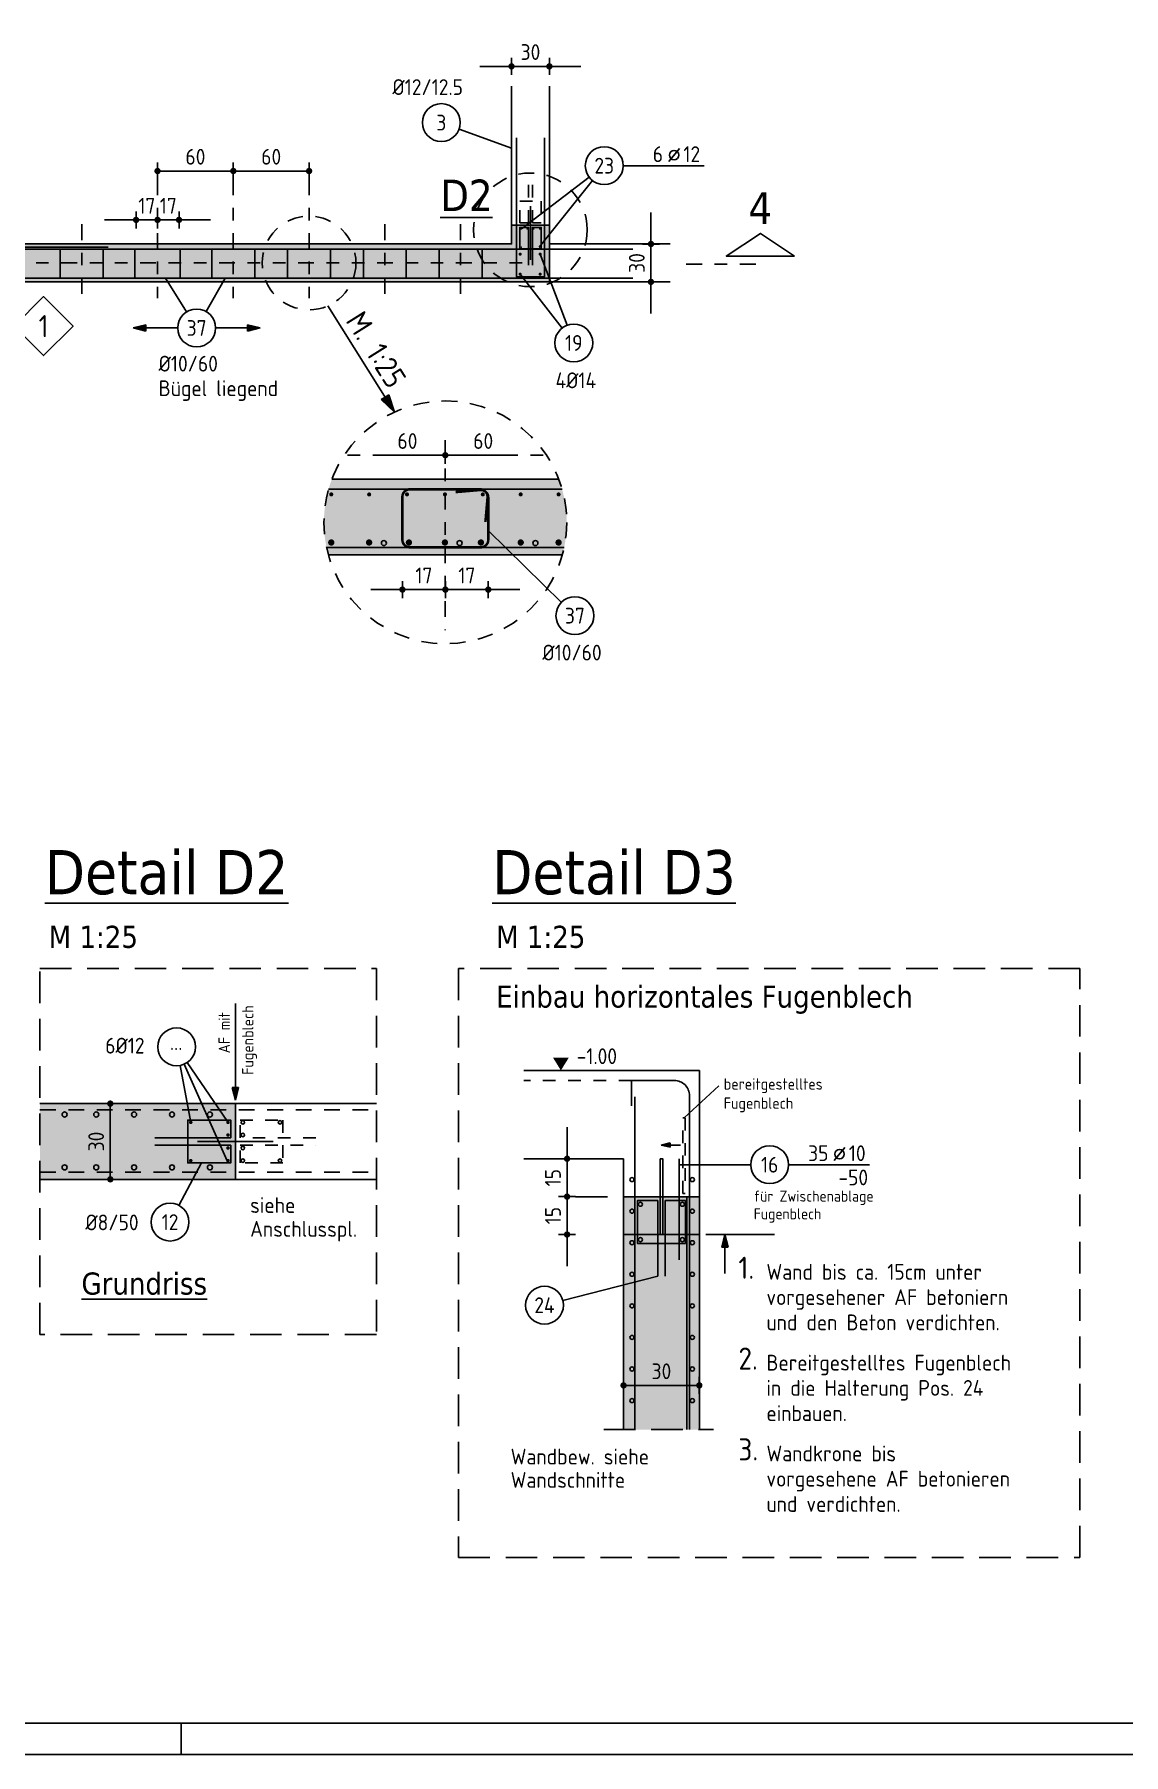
# Model space of a CAD drawing. Extents: x -0.5 to 94.3, y -7.1 to 49.1.
# Drawn here: x 29.79 to 38.41, y 0 to 13.62 of the extents above; entities that cross this region are included whole.
import ezdxf
from ezdxf.enums import TextEntityAlignment as Align

# ---------------------------------------------------------------- set-up
doc = ezdxf.new("R2010")
doc.units = 0
doc.header["$LTSCALE"] = 0.5
for name, pattern in [('AUSGEZOGEN', [1000.01, 1000, 0.01]), ('DASHDOT2', [0.5, 0.25, -0.125, 0, -0.125]), ('DASHED', [0.75, 0.5, -0.25]), ('DIVIDE2', [0.625, 0.25, -0.125, 0, -0.125, 0, -0.125]), ('DOT', [0.175, 0.05, -0.125]), ('HIDDEN', [0.375, 0.25, -0.125]), ('HIDDEN2', [0.187, 0.125, -0.062]), ('STRICHLINIE', [0.75, 0.5, -0.25]), ('STRICHPUNKT', [1, 0.5, -0.25, 0, -0.25]), ('STRICHPUNKT2', [0.55, 0.25, -0.125, 0.05, -0.125]), ('VERDECKT', [0.375, 0.25, -0.125])]:
    doc.linetypes.add(name, pattern=pattern)
for name, color, linetype in [('AFB', 7, 'Continuous'), ('AFU', 7, 'Continuous'), ('BETON', 7, 'Continuous'), ('DETAIL', 7, 'Continuous'), ('grau_hell', 7, 'Continuous'), ('grau_mittel', 7, 'Continuous'), ('HBT', 7, 'Continuous'), ('HILFE', 7, 'Continuous'), ('koten', 7, 'Continuous'), ('MASSE', 7, 'Continuous'), ('RAHMEN', 7, 'Continuous'), ('RND', 7, 'Continuous'), ('SCHNITTE', 6, 'STRICHPUNKT'), ('TEXT', 7, 'Continuous')]:
    doc.layers.add(name, color=color, linetype=linetype)
doc.layers.add('NOPLOT', color=7, linetype='Continuous', plot=False)
doc.styles.add('helv', font='tahoma.ttf')
doc.styles.add('txt', font='isocp.shx')
doc.linetypes.add('AFU_50K', pattern='A,0.15,["/",Standard,S=0.2,R=0,X=-0.01,Y=-0.1],0.07,["/",Standard,S=0.2,R=0,X=-0.01,Y=-0.1],0.15', length=0.37)
doc.linetypes.add('AFU_50L', pattern='A,0.75,["/",Standard,S=0.2,R=0,X=-0.01,Y=-0.1],0.07,["/",Standard,S=0.2,R=0,X=-0.01,Y=-0.1],0.75', length=1.57)
doc.linetypes.add('AFU_50M', pattern='A,0.45,["/",Standard,S=0.2,R=0,X=-0.01,Y=-0.1],0.07,["/",Standard,S=0.2,R=0,X=-0.01,Y=-0.1],0.45', length=0.97)
doc.dimstyles.new('DOT_I', dxfattribs={"dimscale": 0.5, "dimtxt": 0.25, "dimasz": 0.25, "dimexe": 0.1, "dimexo": 0.3, "dimgap": 0.1, "dimtad": 1, "dimdec": 3, "dimzin": 3, "dimtxsty": 'txt', "dimblk": 'DOT', "dimblk1": 'DOT', "dimblk2": 'DOT', "dimsah": 1, "dimcen": 0.1, "dimse1": 1, "dimse2": 1, "dimazin": 0, "dimtfac": 1, "dimtdec": 4, "dimtix": 1, "dimtmove": 2, "dimatfit": 3, "dimfxl": 0, "dimtvp": 1, "dimtolj": 1, "dimtzin": 0, "dimarcsym": 0})

# ---------------------------------------------------------------- blocks, each defined once
blk = doc.blocks.new('DOT')
at = {"layer": 'MASSE', "color": 7, "linetype": 'Continuous'}
for p, q in [((0, 0), (-1, 0)), ((0, 0.54), (0, -0.54))]:
    blk.add_line(p, q, dxfattribs=at)
at = {"layer": 'MASSE', "color": 7, "linetype": 'Continuous', "const_width": 0.2}
blk.add_lwpolyline([(-0.1, 0, 1), (0.1, 0, 1)], format="xyb", close=True, dxfattribs=at)
blk = doc.blocks.new('*D17')
at = {"layer": 'DEFPOINTS', "color": 0, "linetype": 'AUSGEZOGEN', "transparency": 16777216}
for p in [(34.67, 11.964), (34.67, 11.664), (34.67, 11.664)]:
    blk.add_point(p, dxfattribs=at)
at = {"layer": 'MASSE', "color": 0, "linetype": 'AUSGEZOGEN', "lineweight": -2, "transparency": 16777216}
for p, q in [((34.67, 12.089), (34.67, 12.214)), ((34.67, 11.964), (34.67, 11.664)), ((34.67, 11.539), (34.67, 11.414))]:
    blk.add_line(p, q, dxfattribs=at)
at = {"layer": 'MASSE', "color": 0, "linetype": 'AUSGEZOGEN', "lineweight": -2, "transparency": 16777216, "xscale": 0.125, "yscale": 0.125, "zscale": 0.125}
for p, rotation in [((34.67, 11.964), 270), ((34.67, 11.664), 90)]:
    blk.add_blockref('DOT', p, dxfattribs=dict(at, rotation=rotation))
at = {"layer": 'MASSE', "color": 0, "linetype": 'AUSGEZOGEN', "transparency": 16777216, "insert": (34.558, 11.814), "char_height": 0.125, "attachment_point": 5, "rotation": 90, "style": 'txt'}
blk.add_mtext('\\A1;30', dxfattribs=at)
blk = doc.blocks.new('SCHN-1')
at = {"layer": 'SCHNITTE', "color": 5, "linetype": 'Continuous'}
blk.add_lwpolyline([(0.54, 0.125), (0, 0.485), (-0.54, 0.125)], close=True, dxfattribs=at)
at = {"layer": 'SCHNITTE', "color": 6, "linetype": 'Continuous', "style": 'helv'}
blk.add_attdef('SCHN-1', text='', height=0.5, dxfattribs=at).set_placement((0, 0.635), align=Align.CENTER)
blk = doc.blocks.new('*D48')
at = {"layer": 'DEFPOINTS', "color": 0, "linetype": 'AUSGEZOGEN', "transparency": 16777216}
for p in [(30.389, 5.156), (30.389, 5.156), (30.389, 4.556)]:
    blk.add_point(p, dxfattribs=at)
at = {"layer": 'MASSE', "color": 0, "linetype": 'AUSGEZOGEN', "lineweight": -2, "transparency": 16777216}
blk.add_line((30.389, 4.681), (30.389, 5.031), dxfattribs=at)
at = {"layer": 'MASSE', "color": 0, "linetype": 'AUSGEZOGEN', "lineweight": -2, "transparency": 16777216, "xscale": 0.125, "yscale": 0.125, "zscale": 0.125}
for p, rotation in [((30.389, 5.156), 90), ((30.389, 4.556), 270)]:
    blk.add_blockref('DOT', p, dxfattribs=dict(at, rotation=rotation))
at = {"layer": 'MASSE', "color": 0, "linetype": 'AUSGEZOGEN', "transparency": 16777216, "insert": (30.277, 4.856), "char_height": 0.125, "attachment_point": 5, "rotation": 90, "style": 'txt'}
blk.add_mtext('\\A1;30', dxfattribs=at)
blk = doc.blocks.new('RND_HIN')
at = {"layer": 'RND', "color": 7, "linetype": 'Continuous'}
blk.add_circle((0, 0), 0.3, dxfattribs=at)
at = {"layer": 'RND', "color": 7, "linetype": 'Continuous', "style": 'txt'}
blk.add_attdef('POSI', text='', height=0.25, dxfattribs=at).set_placement((0, 0), align=Align.MIDDLE)
blk = doc.blocks.new('Pfeillinie')
at = {"layer": 'TEXT', "linetype": 'Continuous'}
blk.add_hatch(color=7, dxfattribs=at).paths.add_polyline_path([(0, 0), (-0.8, 0.2), (-0.8, 0), (-0.8, -0.2)])
at = {"layer": 'TEXT', "color": 7, "linetype": 'Continuous'}
for p, q in [((-0.8, 0), (-0.8, 0.2)), ((-0.8, 0.2), (0, 0)), ((-0.8, 0), (-0.8, -0.2)), ((-0.8, -0.2), (0, 0))]:
    blk.add_line(p, q, dxfattribs=at)
blk = doc.blocks.new('RND_LEI')
at = {"layer": 'RND', "color": 7, "linetype": 'Continuous'}
blk.add_line((1.022, 0.066), (1.19, 0.27), dxfattribs=at)
for centre, radius in [((0, 0), 0.3), ((1.106, 0.168), 0.075)]:
    blk.add_circle(centre, radius, dxfattribs=at)
at = {"layer": 'RND', "color": 7, "linetype": 'Continuous', "style": 'txt'}
blk.add_attdef('ANZ', text='', height=0.25, dxfattribs=at).set_placement((0.931, 0.057), align=Align.RIGHT)
for tag, p in [('DUM', (1.253, 0.057)), ('ABSTD', (1.674, 0.057)), ('POSTXT', (0.374, -0.327))]:
    blk.add_attdef(tag, p, '', height=0.25, dxfattribs=at)
blk.add_attdef('POSL', text='', height=0.25, dxfattribs=at).set_placement((0, 0), align=Align.MIDDLE)
blk = doc.blocks.new('*D56')
at = {"layer": 'DEFPOINTS', "color": 0, "linetype": 'AUSGEZOGEN', "transparency": 16777216}
for p in [(33.566, 13.371), (33.566, 13.371), (33.866, 13.371)]:
    blk.add_point(p, dxfattribs=at)
at = {"layer": 'MASSE', "color": 0, "linetype": 'AUSGEZOGEN', "lineweight": -2, "transparency": 16777216}
for p, q in [((33.441, 13.371), (33.316, 13.371)), ((33.866, 13.371), (33.566, 13.371)), ((33.991, 13.371), (34.116, 13.371))]:
    blk.add_line(p, q, dxfattribs=at)
at = {"layer": 'MASSE', "color": 0, "linetype": 'AUSGEZOGEN', "lineweight": -2, "transparency": 16777216, "xscale": 0.125, "yscale": 0.125, "zscale": 0.125}
blk.add_blockref('DOT', (33.566, 13.371), dxfattribs=at)
at = {"layer": 'MASSE', "color": 0, "linetype": 'AUSGEZOGEN', "lineweight": -2, "transparency": 16777216, "xscale": 0.125, "yscale": 0.125, "zscale": 0.125, "rotation": 180}
blk.add_blockref('DOT', (33.866, 13.371), dxfattribs=at)
at = {"layer": 'MASSE', "color": 0, "linetype": 'AUSGEZOGEN', "transparency": 16777216, "insert": (33.716, 13.484), "char_height": 0.125, "attachment_point": 5, "style": 'txt'}
blk.add_mtext('\\A1;30', dxfattribs=at)
blk = doc.blocks.new('DINA0')
at = {"layer": 'RAHMEN', "color": 5}
blk.add_line((2, 0.5), (118.4, 0.5), dxfattribs=at)
at = {"layer": 'RAHMEN', "color": 7}
blk.add_line((42.9, 0.5), (42.9, 0), dxfattribs=at)
at = {"layer": 'RAHMEN'}
blk.add_line((0, 0), (118.9, 0), dxfattribs=at)
blk = doc.blocks.new('*D102')
at = {"layer": 'DEFPOINTS', "color": 0, "linetype": 'AUSGEZOGEN', "transparency": 16777216}
for p in [(30.763, 12.542), (30.763, 12.542), (31.363, 12.542)]:
    blk.add_point(p, dxfattribs=at)
at = {"layer": 'MASSE', "color": 0, "linetype": 'AUSGEZOGEN', "lineweight": -2, "transparency": 16777216}
blk.add_line((31.238, 12.542), (30.888, 12.542), dxfattribs=at)
at = {"layer": 'MASSE', "color": 0, "linetype": 'AUSGEZOGEN', "lineweight": -2, "transparency": 16777216, "xscale": 0.125, "yscale": 0.125, "zscale": 0.125, "rotation": 180}
blk.add_blockref('DOT', (30.763, 12.542), dxfattribs=at)
at = {"layer": 'MASSE', "color": 0, "linetype": 'AUSGEZOGEN', "lineweight": -2, "transparency": 16777216, "xscale": 0.125, "yscale": 0.125, "zscale": 0.125}
blk.add_blockref('DOT', (31.363, 12.542), dxfattribs=at)
at = {"layer": 'MASSE', "color": 0, "linetype": 'AUSGEZOGEN', "transparency": 16777216, "insert": (31.063, 12.655), "char_height": 0.125, "attachment_point": 5, "style": 'txt'}
blk.add_mtext('\\A1;60', dxfattribs=at)
blk = doc.blocks.new('*D103')
at = {"layer": 'DEFPOINTS', "color": 0, "linetype": 'AUSGEZOGEN', "transparency": 16777216}
for p in [(31.363, 12.542), (31.963, 12.542), (31.963, 12.542)]:
    blk.add_point(p, dxfattribs=at)
at = {"layer": 'MASSE', "color": 0, "linetype": 'AUSGEZOGEN', "lineweight": -2, "transparency": 16777216}
blk.add_line((31.488, 12.542), (31.838, 12.542), dxfattribs=at)
at = {"layer": 'MASSE', "color": 0, "linetype": 'AUSGEZOGEN', "lineweight": -2, "transparency": 16777216, "xscale": 0.125, "yscale": 0.125, "zscale": 0.125, "rotation": 180}
blk.add_blockref('DOT', (31.363, 12.542), dxfattribs=at)
at = {"layer": 'MASSE', "color": 0, "linetype": 'AUSGEZOGEN', "lineweight": -2, "transparency": 16777216, "xscale": 0.125, "yscale": 0.125, "zscale": 0.125}
blk.add_blockref('DOT', (31.963, 12.542), dxfattribs=at)
at = {"layer": 'MASSE', "color": 0, "linetype": 'AUSGEZOGEN', "transparency": 16777216, "insert": (31.663, 12.655), "char_height": 0.125, "attachment_point": 5, "style": 'txt'}
blk.add_mtext('\\A1;60', dxfattribs=at)
blk = doc.blocks.new('*D104')
at = {"layer": 'DEFPOINTS', "color": 0, "linetype": 'AUSGEZOGEN', "transparency": 16777216}
for p in [(30.593, 12.155), (30.593, 12.155), (30.763, 12.155)]:
    blk.add_point(p, dxfattribs=at)
at = {"layer": 'MASSE', "color": 0, "linetype": 'AUSGEZOGEN', "lineweight": -2, "transparency": 16777216}
for p, q in [((30.468, 12.155), (30.343, 12.155)), ((30.763, 12.155), (30.593, 12.155)), ((30.888, 12.155), (31.013, 12.155))]:
    blk.add_line(p, q, dxfattribs=at)
at = {"layer": 'MASSE', "color": 0, "linetype": 'AUSGEZOGEN', "lineweight": -2, "transparency": 16777216, "xscale": 0.125, "yscale": 0.125, "zscale": 0.125}
blk.add_blockref('DOT', (30.593, 12.155), dxfattribs=at)
at = {"layer": 'MASSE', "color": 0, "linetype": 'AUSGEZOGEN', "lineweight": -2, "transparency": 16777216, "xscale": 0.125, "yscale": 0.125, "zscale": 0.125, "rotation": 180}
blk.add_blockref('DOT', (30.763, 12.155), dxfattribs=at)
at = {"layer": 'MASSE', "color": 0, "linetype": 'AUSGEZOGEN', "transparency": 16777216, "insert": (30.678, 12.267), "char_height": 0.125, "attachment_point": 5, "style": 'txt'}
blk.add_mtext('\\A1;17', dxfattribs=at)
blk = doc.blocks.new('*D105')
at = {"layer": 'DEFPOINTS', "color": 0, "linetype": 'AUSGEZOGEN', "transparency": 16777216}
for p in [(30.763, 12.155), (30.933, 12.155), (30.933, 12.155)]:
    blk.add_point(p, dxfattribs=at)
at = {"layer": 'MASSE', "color": 0, "linetype": 'AUSGEZOGEN', "lineweight": -2, "transparency": 16777216}
for p, q in [((30.638, 12.155), (30.513, 12.155)), ((30.763, 12.155), (30.933, 12.155)), ((31.058, 12.155), (31.183, 12.155))]:
    blk.add_line(p, q, dxfattribs=at)
at = {"layer": 'MASSE', "color": 0, "linetype": 'AUSGEZOGEN', "lineweight": -2, "transparency": 16777216, "xscale": 0.125, "yscale": 0.125, "zscale": 0.125}
blk.add_blockref('DOT', (30.763, 12.155), dxfattribs=at)
at = {"layer": 'MASSE', "color": 0, "linetype": 'AUSGEZOGEN', "lineweight": -2, "transparency": 16777216, "xscale": 0.125, "yscale": 0.125, "zscale": 0.125, "rotation": 180}
blk.add_blockref('DOT', (30.933, 12.155), dxfattribs=at)
at = {"layer": 'MASSE', "color": 0, "linetype": 'AUSGEZOGEN', "transparency": 16777216, "insert": (30.848, 12.267), "char_height": 0.125, "attachment_point": 5, "style": 'txt'}
blk.add_mtext('\\A1;17', dxfattribs=at)
blk = doc.blocks.new('*D107')
at = {"layer": 'DEFPOINTS', "color": 0, "linetype": 'AUSGEZOGEN', "transparency": 16777216}
for p in [(32.702, 9.227), (32.702, 9.227), (33.042, 9.227)]:
    blk.add_point(p, dxfattribs=at)
at = {"layer": 'MASSE', "color": 0, "linetype": 'AUSGEZOGEN', "lineweight": -2, "transparency": 16777216}
for p, q in [((32.577, 9.227), (32.452, 9.227)), ((33.042, 9.227), (32.702, 9.227)), ((33.167, 9.227), (33.292, 9.227))]:
    blk.add_line(p, q, dxfattribs=at)
at = {"layer": 'MASSE', "color": 0, "linetype": 'AUSGEZOGEN', "lineweight": -2, "transparency": 16777216, "xscale": 0.125, "yscale": 0.125, "zscale": 0.125}
blk.add_blockref('DOT', (32.702, 9.227), dxfattribs=at)
at = {"layer": 'MASSE', "color": 0, "linetype": 'AUSGEZOGEN', "lineweight": -2, "transparency": 16777216, "xscale": 0.125, "yscale": 0.125, "zscale": 0.125, "rotation": 180}
blk.add_blockref('DOT', (33.042, 9.227), dxfattribs=at)
at = {"layer": 'MASSE', "color": 0, "linetype": 'AUSGEZOGEN', "transparency": 16777216, "insert": (32.872, 9.339), "char_height": 0.125, "attachment_point": 5, "style": 'txt'}
blk.add_mtext('\\A1;17', dxfattribs=at)
blk = doc.blocks.new('*D108')
at = {"layer": 'DEFPOINTS', "color": 0, "linetype": 'AUSGEZOGEN', "transparency": 16777216}
for p in [(33.042, 9.227), (33.382, 9.227), (33.382, 9.227)]:
    blk.add_point(p, dxfattribs=at)
at = {"layer": 'MASSE', "color": 0, "linetype": 'AUSGEZOGEN', "lineweight": -2, "transparency": 16777216}
for p, q in [((32.917, 9.227), (32.792, 9.227)), ((33.042, 9.227), (33.382, 9.227)), ((33.507, 9.227), (33.632, 9.227))]:
    blk.add_line(p, q, dxfattribs=at)
at = {"layer": 'MASSE', "color": 0, "linetype": 'AUSGEZOGEN', "lineweight": -2, "transparency": 16777216, "xscale": 0.125, "yscale": 0.125, "zscale": 0.125}
blk.add_blockref('DOT', (33.042, 9.227), dxfattribs=at)
at = {"layer": 'MASSE', "color": 0, "linetype": 'AUSGEZOGEN', "lineweight": -2, "transparency": 16777216, "xscale": 0.125, "yscale": 0.125, "zscale": 0.125, "rotation": 180}
blk.add_blockref('DOT', (33.382, 9.227), dxfattribs=at)
at = {"layer": 'MASSE', "color": 0, "linetype": 'AUSGEZOGEN', "transparency": 16777216, "insert": (33.212, 9.339), "char_height": 0.125, "attachment_point": 5, "style": 'txt'}
blk.add_mtext('\\A1;17', dxfattribs=at)
blk = doc.blocks.new('OKRD_O')
at = {"color": 0, "linetype": 'ByBlock'}
blk.add_solid([(-0.125, 0.202), (0.125, 0.202), (0, 0)], dxfattribs=at)
at = {"color": 0, "linetype": 'ByBlock', "style": 'txt'}
blk.add_attdef('OKRD', (0.25, 0.1), '', height=0.25, dxfattribs=at)
blk = doc.blocks.new('*D115')
at = {"layer": 'DEFPOINTS', "color": 0, "linetype": 'AUSGEZOGEN', "transparency": 16777216}
for p in [(34.006, 4.419), (34.006, 4.119), (34.006, 4.119)]:
    blk.add_point(p, dxfattribs=at)
at = {"layer": 'MASSE', "color": 0, "linetype": 'AUSGEZOGEN', "lineweight": -2, "transparency": 16777216}
for p, q in [((34.006, 4.544), (34.006, 4.669)), ((34.006, 4.419), (34.006, 4.119)), ((34.006, 3.994), (34.006, 3.869))]:
    blk.add_line(p, q, dxfattribs=at)
at = {"layer": 'MASSE', "color": 0, "linetype": 'AUSGEZOGEN', "lineweight": -2, "transparency": 16777216, "xscale": 0.125, "yscale": 0.125, "zscale": 0.125}
for p, rotation in [((34.006, 4.419), 270), ((34.006, 4.119), 90)]:
    blk.add_blockref('DOT', p, dxfattribs=dict(at, rotation=rotation))
at = {"layer": 'MASSE', "color": 0, "linetype": 'AUSGEZOGEN', "transparency": 16777216, "insert": (33.894, 4.269), "char_height": 0.125, "attachment_point": 5, "rotation": 90, "style": 'txt'}
blk.add_mtext('\\A1;15', dxfattribs=at)
blk = doc.blocks.new('*D116')
at = {"layer": 'DEFPOINTS', "color": 0, "linetype": 'AUSGEZOGEN', "transparency": 16777216}
for p in [(34.006, 4.719), (34.006, 4.719), (34.006, 4.419)]:
    blk.add_point(p, dxfattribs=at)
at = {"layer": 'MASSE', "color": 0, "linetype": 'AUSGEZOGEN', "lineweight": -2, "transparency": 16777216}
for p, q in [((34.006, 4.844), (34.006, 4.969)), ((34.006, 4.419), (34.006, 4.719)), ((34.006, 4.294), (34.006, 4.169))]:
    blk.add_line(p, q, dxfattribs=at)
at = {"layer": 'MASSE', "color": 0, "linetype": 'AUSGEZOGEN', "lineweight": -2, "transparency": 16777216, "xscale": 0.125, "yscale": 0.125, "zscale": 0.125}
for p, rotation in [((34.006, 4.719), 270), ((34.006, 4.419), 90)]:
    blk.add_blockref('DOT', p, dxfattribs=dict(at, rotation=rotation))
at = {"layer": 'MASSE', "color": 0, "linetype": 'AUSGEZOGEN', "transparency": 16777216, "insert": (33.894, 4.569), "char_height": 0.125, "attachment_point": 5, "rotation": 90, "style": 'txt'}
blk.add_mtext('\\A1;15', dxfattribs=at)
blk = doc.blocks.new('*D114')
at = {"layer": 'DEFPOINTS', "color": 0, "linetype": 'AUSGEZOGEN', "transparency": 16777216}
for p in [(34.453, 2.924), (34.453, 2.924), (35.053, 2.924)]:
    blk.add_point(p, dxfattribs=at)
at = {"layer": 'MASSE', "color": 0, "linetype": 'AUSGEZOGEN', "lineweight": -2, "transparency": 16777216}
blk.add_line((34.928, 2.924), (34.578, 2.924), dxfattribs=at)
at = {"layer": 'MASSE', "color": 0, "linetype": 'AUSGEZOGEN', "lineweight": -2, "transparency": 16777216, "xscale": 0.125, "yscale": 0.125, "zscale": 0.125, "rotation": 180}
blk.add_blockref('DOT', (34.453, 2.924), dxfattribs=at)
at = {"layer": 'MASSE', "color": 0, "linetype": 'AUSGEZOGEN', "lineweight": -2, "transparency": 16777216, "xscale": 0.125, "yscale": 0.125, "zscale": 0.125}
blk.add_blockref('DOT', (35.053, 2.924), dxfattribs=at)
at = {"layer": 'MASSE', "color": 0, "linetype": 'AUSGEZOGEN', "transparency": 16777216, "insert": (34.753, 3.036), "char_height": 0.125, "attachment_point": 5, "style": 'txt'}
blk.add_mtext('\\A1;30', dxfattribs=at)

msp = doc.modelspace()

# ---------------------------------------------------------------- hatches: boundary and pattern name
at = {"layer": 'grau_hell'}
msp.add_hatch(color=9, dxfattribs=at).paths.add_polyline_path([(32.1434, 10.1015, 0.0912429), (32.0804, 9.7593, 0.067966), (32.1157, 9.5015), (33.968, 9.5015, 0.067966), (34.0032, 9.7593, 0.0912429), (33.9402, 10.1015)])
at = {"layer": 'grau_mittel'}
msp.add_hatch(color=61, dxfattribs=at).paths.add_polyline_path([(34.4534, 2.574), (35.0534, 2.574), (35.0534, 4.1188), (34.4534, 4.1188)])

# ---------------------------------------------------------------- linework, layer by layer
at = {"layer": 'AFB', "color": 102, "linetype": 'HIDDEN2'}
msp.add_lwpolyline([(34.922, 5.0437), (34.942, 5.0437), (34.942, 4.4437), (34.922, 4.4437)], close=True, dxfattribs=at)
at = {"layer": 'AFB', "color": 7, "linetype": 'AUSGEZOGEN'}
msp.add_lwpolyline([(34.7434, 4.7188), (34.7634, 4.7188), (34.7634, 4.1188), (34.7434, 4.1188)], close=True, dxfattribs=at)
at = {"layer": 'AFU', "color": 1, "linetype": 'AUSGEZOGEN'}
msp.add_line((33.7158, 12.2641), (33.7158, 11.9641), dxfattribs=at)
at = {"layer": 'AFU', "color": 8, "linetype": 'AFU_50M'}
for p, q in [((33.5658, 12.1141), (33.8658, 12.1141)), ((31.3795, 5.1557), (31.3795, 4.5557)), ((34.4534, 4.4188), (35.0534, 4.4188))]:
    msp.add_line(p, q, dxfattribs=at)
at = {"layer": 'AFU', "color": 8, "linetype": 'AFU_50K'}
msp.add_line((33.8658, 11.9641), (33.8658, 11.6641), dxfattribs=at)
at = {"layer": 'AFU', "color": 6, "linetype": 'AUSGEZOGEN'}
msp.add_line((31.6795, 4.8557), (31.0795, 4.8557), dxfattribs=at)
at = {"layer": 'AFU', "color": 8, "linetype": 'AFU_50L'}
msp.add_line((34.4534, 4.1188), (35.0534, 4.1188), dxfattribs=at)
at = {"layer": 'BETON', "color": 6, "linetype": 'AUSGEZOGEN'}
for p, q in [((35.0534, 5.4188), (33.6621, 5.4188)), ((35.0534, 2.574), (35.0534, 5.4188)), ((34.4534, 4.7188), (33.6621, 4.7188)), ((34.4534, 2.574), (34.4534, 4.7188))]:
    msp.add_line(p, q, dxfattribs=at)
at = {"layer": 'BETON', "color": 6, "linetype": 'AUSGEZOGEN', "lineweight": -2}
for p, q in [((32.4955, 5.1557), (29.8319, 5.1557)), ((32.4955, 4.5557), (29.8319, 4.5557))]:
    msp.add_line(p, q, dxfattribs=at)
for points in [[(18.9558, 11.0241), (18.9558, 11.0241), (18.9558, 13.6241), (27.0258, 13.6241), (27.0258, 11.9641), (33.5658, 11.9641), (33.5658, 13.2151)], [(34.8224, 11.9641), (33.8658, 11.9641), (33.8658, 13.2151)], [(29.3958, 11.0465), (29.3958, 11.6641), (34.8224, 11.6641)], [(32.1434, 10.1015), (33.9402, 10.1015)], [(32.1157, 9.5015), (33.968, 9.5015)]]:
    msp.add_lwpolyline(points, dxfattribs=at)
at = {"layer": 'DETAIL', "color": 102, "linetype": 'STRICHLINIE'}
for points in [[(29.8319, 3.3273), (29.8319, 6.2262), (32.4955, 6.2262), (32.4955, 3.3273)], [(33.1448, 6.2262), (33.1448, 1.5613), (38.0667, 1.5613), (38.0667, 6.2262)]]:
    msp.add_lwpolyline(points, close=True, dxfattribs=at)
at = {"layer": 'DETAIL', "color": 102, "linetype": 'VERDECKT'}
for centre, radius in [((33.7158, 12.0763), 0.45), ((31.9629, 11.8139), 0.3711), ((33.0418, 9.7593), 0.9614)]:
    msp.add_circle(centre, radius, dxfattribs=at)
at = {"layer": 'grau_hell', "color": 9}
for points in [[(33.8658, 12.1141), (33.5658, 12.1138), (33.8658, 11.9641), (33.5658, 11.9641)], [(26.7258, 11.9641), (26.7258, 11.6641), (33.8658, 11.9641), (33.8658, 11.6641)]]:
    msp.add_solid(points, dxfattribs=at)
at = {"layer": 'grau_hell', "color": 9, "linetype": 'AUSGEZOGEN'}
msp.add_solid([(34.4534, 4.4188), (35.0534, 4.4188), (34.4534, 4.1188), (35.0534, 4.1188)], dxfattribs=at)
at = {"layer": 'grau_mittel', "color": 61, "linetype": 'AUSGEZOGEN'}
msp.add_solid([(29.8319, 5.1557), (29.8319, 4.5557), (31.3795, 5.1557), (31.3795, 4.5557)], dxfattribs=at)
at = {"layer": 'HBT', "color": 1, "linetype": 'Continuous'}
msp.add_lwpolyline([(29.6274, 11.314), (29.8608, 11.5474), (30.0941, 11.314), (29.8608, 11.0807)], close=True, dxfattribs=at)
at = {"layer": 'HILFE', "color": 102, "linetype": 'AUSGEZOGEN'}
for p, q in [((34.9321, 5.0437), (35.2073, 5.2965)), ((34.0735, 4.4188), (34.3268, 4.4188)), ((35.1048, 4.1188), (35.6472, 4.1188))]:
    msp.add_line(p, q, dxfattribs=at)
at = {"layer": 'HILFE', "color": 102, "linetype": 'DASHED'}
msp.add_line((34.2964, 2.574), (35.1649, 2.574), dxfattribs=at)
at = {"layer": 'MASSE', "color": 7, "linetype": 'DOT'}
for p, q in [((32.5668, 10.2912), (32.241, 10.2912)), ((33.5168, 10.2912), (33.8426, 10.2912))]:
    msp.add_line(p, q, dxfattribs=at)
at = {"layer": 'MASSE', "color": 7, "linetype": 'AUSGEZOGEN'}
for p, q in [((32.9168, 10.2912), (32.5668, 10.2912)), ((33.1668, 10.2912), (33.5168, 10.2912))]:
    msp.add_line(p, q, dxfattribs=at)
at = {"layer": 'NOPLOT', "color": 191, "linetype": 'DIVIDE2'}
for p in [(33.7158, 11.9641), (26.8758, 11.8139)]:
    msp.add_line(p, (33.7158, 11.8139), dxfattribs=at)
at = {"layer": 'RND', "color": 102, "linetype": 'AUSGEZOGEN'}
for p, q in [((33.1511, 12.8741), (33.5658, 12.7228)), ((34.1811, 12.4932), (33.6461, 12.083)), ((34.2066, 12.4671), (33.7855, 11.9389)), ((34.0058, 11.3207), (33.7929, 11.8834)), ((33.9667, 11.2987), (33.6346, 11.7247)), ((30.9934, 11.4264), (30.827, 11.6941)), ((31.1471, 11.4293), (31.2985, 11.6941)), ((33.9609, 9.1256), (33.3818, 9.6959)), ((30.9417, 5.4578), (31.0261, 5.0071)), ((30.9749, 5.4681), (31.3143, 4.7016)), ((30.9984, 5.4812), (31.3168, 5.0129)), ((30.9327, 4.3499), (31.1117, 4.6857)), ((35.4602, 4.672), (34.894, 4.672)), ((33.9724, 3.5964), (34.7234, 3.7885))]:
    msp.add_line(p, q, dxfattribs=at)
at = {"layer": 'RND', "color": 7, "linetype": 'AUSGEZOGEN'}
for p, q in [((34.4501, 12.5844), (35.0901, 12.5844)), ((32.1113, 11.4737), (32.6391, 10.6323)), ((35.7602, 4.672), (36.4002, 4.672))]:
    msp.add_line(p, q, dxfattribs=at)
at = {"layer": 'RND', "color": 171, "linetype": 'DASHDOT2'}
for p, q in [((30.7629, 12.4749), (30.7629, 11.5363)), ((31.3629, 12.4749), (31.3629, 11.5363)), ((31.9629, 12.4749), (31.9629, 11.5363)), ((30.1629, 12.1203), (30.1629, 11.5363)), ((32.5629, 12.1203), (32.5629, 11.5363)), ((33.1629, 12.1203), (33.1629, 11.5363)), ((33.0418, 10.4116), (33.0418, 8.9068))]:
    msp.add_line(p, q, dxfattribs=at)
at = {"layer": 'RND', "color": 7, "linetype": 'DOT'}
msp.add_line((34.515, 5.3388), (33.6621, 5.3388), dxfattribs=at)
at = {"layer": 'RND', "color": 1, "linetype": 'AUSGEZOGEN'}
for points in [[(33.6058, 12.8039), (33.6058, 11.7039), (33.8258, 11.7039), (33.8258, 12.8039)], [(26.0758, 11.9241), (34.5258, 11.9241)], [(28.1708, 11.9391), (30.3708, 11.9391)], [(26.0758, 11.6941), (34.5258, 11.6941)], [(32.1169, 10.0215), (33.9667, 10.0215)], [(32.101, 9.5615), (33.9826, 9.5615)], [(30.7427, 4.8857), (31.3427, 4.8857), (31.3427, 5.0257), (31.0027, 5.0257), (31.0027, 4.6857), (31.3427, 4.6857), (31.3427, 4.8257), (30.7427, 4.8257)], [(34.894, 3.9188), (34.894, 4.7188)], [(34.7234, 3.7885), (34.7234, 4.3885), (34.5634, 4.3885), (34.5634, 4.0485), (34.9434, 4.0485), (34.9434, 4.3885), (34.7834, 4.3885), (34.7834, 3.7885)]]:
    msp.add_lwpolyline(points, dxfattribs=at)
at = {"layer": 'RND', "color": 7, "linetype": 'HIDDEN2'}
for points in [[(33.7008, 12.4325), (33.7008, 12.1325), (33.6308, 12.1325), (33.6308, 12.3025), (33.8008, 12.3025), (33.8008, 12.1325), (33.7308, 12.1325), (33.7308, 12.4325)], [(32.0163, 4.8857), (31.4163, 4.8857), (31.4163, 5.0257), (31.7563, 5.0257), (31.7563, 4.6857), (31.4163, 4.6857), (31.4163, 4.8257), (32.0163, 4.8257)]]:
    msp.add_lwpolyline(points, dxfattribs=at)
at = {"layer": 'RND', "color": 7, "linetype": 'AUSGEZOGEN'}
for points in [[(33.7008, 11.7957), (33.7008, 12.0957), (33.6308, 12.0957), (33.6308, 11.9257), (33.8008, 11.9257), (33.8008, 12.0957), (33.7308, 12.0957), (33.7308, 11.7957)], [(34.5434, 2.574), (34.5434, 5.2088)], [(34.9536, 2.574), (34.9536, 4.4088)]]:
    msp.add_lwpolyline(points, dxfattribs=at)
for points, const_width in [([(33.6401, 12.083, -1), (33.6461, 12.083, -1)], 0.006), ([(33.6869, 12.083, -1), (33.6929, 12.083, -1)], 0.006), ([(33.7447, 12.083, 1), (33.7387, 12.083, 1)], 0.006), ([(33.7915, 12.083, 1), (33.7855, 12.083, 1)], 0.006), ([(33.6284, 11.8834, 1), (33.6409, 11.8834, 1)], 0.0125), ([(33.6401, 11.9389, -1), (33.6461, 11.9389, -1)], 0.006), ([(33.7867, 11.8834, 1), (33.7992, 11.8834, 1)], 0.0125), ([(33.7915, 11.9389, 1), (33.7855, 11.9389, 1)], 0.006), ([(33.6284, 11.7247, 1), (33.6409, 11.7247, 1)], 0.0125), ([(33.7867, 11.7247, 1), (33.7992, 11.7247, 1)], 0.0125), ([(32.1306, 9.9807, 1), (32.1466, 9.9807, 1)], 0.016), ([(32.4306, 9.9807, 1), (32.4466, 9.9807, 1)], 0.016), ([(32.7306, 9.9807, 1), (32.7466, 9.9807, 1)], 0.016), ([(33.0306, 9.9807, 1), (33.0466, 9.9807, 1)], 0.016), ([(33.3306, 9.9807, 1), (33.3466, 9.9807, 1)], 0.016), ([(33.6306, 9.9807, 1), (33.6466, 9.9807, 1)], 0.016), ([(33.9306, 9.9807, 1), (33.9466, 9.9807, 1)], 0.016), ([(32.1261, 9.6, 1), (32.1511, 9.6, 1)], 0.025), ([(32.4261, 9.6, 1), (32.4511, 9.6, 1)], 0.025), ([(32.7414, 9.6, 1), (32.7664, 9.6, 1)], 0.025), ([(33.0261, 9.6, 1), (33.0511, 9.6, 1)], 0.025), ([(33.3107, 9.6, 1), (33.3357, 9.6, 1)], 0.025), ([(33.6261, 9.6, 1), (33.6511, 9.6, 1)], 0.025), ([(33.9261, 9.6, 1), (33.9511, 9.6, 1)], 0.025), ([(31.0331, 5.0071, -1), (31.0191, 5.0071, -1)], 0.014), ([(31.3277, 5.0071, -1), (31.3137, 5.0071, -1)], 0.014), ([(31.3277, 4.9069, -1), (31.3137, 4.9069, -1)], 0.014), ([(31.3277, 4.8046, 1), (31.3137, 4.8046, 1)], 0.014), ([(31.0331, 4.7044, 1), (31.0191, 4.7044, 1)], 0.014), ([(31.3277, 4.7044, 1), (31.3137, 4.7044, 1)], 0.014)]:
    msp.add_lwpolyline(points, format="xyb", close=True, dxfattribs=dict(at, const_width=const_width))
at = {"layer": 'RND', "color": 102, "linetype": 'AUSGEZOGEN'}
for points in [[(29.9929, 11.9241), (30.3329, 11.9241), (30.3329, 11.6941), (29.9929, 11.6941)], [(30.5829, 11.9241), (30.9429, 11.9241), (30.9429, 11.6941), (30.5829, 11.6941)], [(31.1929, 11.9241), (31.5329, 11.9241), (31.5329, 11.6941), (31.1929, 11.6941)], [(31.7929, 11.9241), (32.1329, 11.9241), (32.1329, 11.6941), (31.7929, 11.6941)], [(32.3929, 11.9241), (32.7329, 11.9241), (32.7329, 11.6941), (32.3929, 11.6941)], [(32.9929, 11.9241), (33.3329, 11.9241), (33.3329, 11.6941), (32.9929, 11.6941)]]:
    msp.add_lwpolyline(points, close=True, dxfattribs=at)
for points in [[(30.5704, 11.2991), (30.9226, 11.2991)], [(31.5749, 11.2991), (31.2226, 11.2991)], [(31.3795, 5.1832), (31.3795, 5.9481)], [(34.9047, 4.8271), (34.7518, 4.8271)], [(35.2562, 4.1188), (35.2562, 3.81)]]:
    msp.add_lwpolyline(points, dxfattribs=at)
at = {"layer": 'RND', "color": 1, "linetype": 'AUSGEZOGEN', "const_width": 0.02}
msp.add_lwpolyline([(33.3592, 9.7625), (33.3761, 9.9563, 0.4400113), (33.3163, 10.0215), (32.7618, 10.0215, 0.4142136), (32.7018, 9.9615), (32.7018, 9.6215, 0.4142136), (32.7618, 9.5615), (33.3218, 9.5615, 0.4142136), (33.3818, 9.6215), (33.3818, 9.9561, 0.4400108), (33.3166, 10.0158), (33.1228, 9.9989)], format="xyb", dxfattribs=at)
at = {"layer": 'RND', "color": 7, "linetype": 'AUSGEZOGEN'}
msp.add_lwpolyline([(34.975, 2.574), (34.975, 5.2188, 0.4142136), (34.855, 5.3388), (34.515, 5.3388), (34.515, 5.1388)], format="xyb", dxfattribs=at)
at = {"layer": 'RND', "color": 7, "linetype": 'HIDDEN'}
for points in [[(29.8319, 5.1074), (32.4955, 5.1074)], [(29.8319, 4.6124), (32.4955, 4.6124)]]:
    msp.add_lwpolyline(points, dxfattribs=at)
at = {"layer": 'RND', "color": 7, "linetype": 'AUSGEZOGEN'}
for centre, radius in [((32.5552, 9.5955), 0.02), ((33.1552, 9.5955), 0.02), ((33.7552, 9.5955), 0.02), ((30.9141, 5.6052), 0.15), ((30.0275, 5.0696), 0.02), ((30.2775, 5.0696), 0.02), ((30.5775, 5.0696), 0.02), ((30.8775, 5.0696), 0.02), ((31.1775, 5.0696), 0.02), ((31.4383, 5.0071), 0.014), ((31.4383, 4.9069), 0.014), ((31.7329, 5.0071), 0.014), ((31.4383, 4.8046), 0.014), ((30.0275, 4.6511), 0.02), ((30.2775, 4.6511), 0.02), ((30.5775, 4.6511), 0.02), ((30.8775, 4.6511), 0.02), ((31.1775, 4.6511), 0.02), ((31.4383, 4.7044), 0.014), ((31.7329, 4.7044), 0.014), ((34.5194, 4.5539), 0.016), ((34.9975, 4.5539), 0.016), ((34.5868, 4.3587), 0.016), ((34.919, 4.3587), 0.016), ((34.5194, 4.3039), 0.016), ((34.9975, 4.3039), 0.016), ((34.5868, 4.0783), 0.016), ((34.919, 4.0783), 0.016), ((34.5194, 4.0539), 0.016), ((34.9975, 4.0539), 0.016), ((34.5194, 3.8039), 0.016), ((34.9975, 3.8039), 0.016), ((34.5194, 3.5539), 0.016), ((34.9975, 3.5539), 0.016), ((34.5194, 3.3039), 0.016), ((34.9975, 3.3039), 0.016), ((34.5194, 3.0539), 0.016), ((34.9975, 3.0539), 0.016), ((34.5194, 2.8039), 0.016), ((34.9975, 2.8039), 0.016)]:
    msp.add_circle(centre, radius, dxfattribs=at)
at = {"layer": 'SCHNITTE', "color": 5, "linetype": 'STRICHPUNKT2'}
msp.add_line((34.9493, 11.8056), (35.5361, 11.8056), dxfattribs=at)

# ---------------------------------------------------------------- block references
at = {"layer": 'koten', "color": 7, "linetype": 'AUSGEZOGEN', "xscale": 0.5, "yscale": 0.5, "zscale": 0.5}
msp.add_blockref('OKRD_O', (33.957, 5.4188), dxfattribs=at).add_auto_attribs({'OKRD': '-1.00'})
at = {"layer": 'MASSE', "color": 7, "linetype": 'AUSGEZOGEN', "xscale": 0.125, "yscale": 0.125, "zscale": 0.125}
msp.add_blockref('DOT', (33.0418, 10.2912), dxfattribs=at)
at = {"layer": 'MASSE', "color": 7, "linetype": 'AUSGEZOGEN', "xscale": 0.125, "yscale": 0.125, "zscale": 0.125, "rotation": 180}
msp.add_blockref('DOT', (33.0418, 10.2912), dxfattribs=at)
at = {"layer": 'RAHMEN', "color": 5, "linetype": 'AUSGEZOGEN', "xscale": 0.5, "yscale": 0.5, "zscale": 0.5}
msp.add_blockref('DINA0', (9.5, 0), dxfattribs=at)
at = {"layer": 'RND', "color": 7, "linetype": 'AUSGEZOGEN', "xscale": 0.5, "yscale": 0.5, "zscale": 0.5}
for name, p, values in [('RND_HIN', (33.0102, 12.9256), {'POSI': '3'}), ('RND_LEI', (34.3001, 12.5844), {'POSL': '23', 'DUM': '12', 'ANZ': '6'}), ('RND_HIN', (31.0726, 11.2991), {'POSI': '37'}), ('RND_HIN', (34.0589, 11.1804), {'POSI': '19'}), ('RND_HIN', (34.0678, 9.0203), {'POSI': '37'}), ('RND_LEI', (35.6102, 4.672), {'POSL': '16', 'DUM': '10', 'ANZ': '35', 'POSTXT': '     -50'}), ('RND_HIN', (33.8271, 3.5592), {'POSI': '24'})]:
    msp.add_blockref(name, p, dxfattribs=at).add_auto_attribs(values)
at = {"layer": 'RND', "color": 102, "linetype": 'AUSGEZOGEN'}
for p, xscale, yscale, zscale, rotation in [((30.5704, 11.2991), 0.125, 0.125, 0.125, 180), ((31.5749, 11.2991), -0.125, 0.125, 0.125, 180), ((31.3795, 5.1832), 0.125, 0.125, 0.125, 270), ((34.7518, 4.8271), 0.0875, 0.0875, 0.0875, 180), ((35.2562, 4.1188), 0.125, 0.125, 0.125, 90)]:
    msp.add_blockref('Pfeillinie', p, dxfattribs=dict(at, xscale=xscale, yscale=yscale, zscale=zscale, rotation=rotation))
at = {"layer": 'RND', "color": 7, "linetype": 'AUSGEZOGEN', "xscale": 0.175, "yscale": 0.175, "zscale": 0.175, "rotation": 302.0978651208079}
msp.add_blockref('Pfeillinie', (32.6391, 10.6323), dxfattribs=at)
at = {"layer": 'RND', "color": 7, "linetype": 'AUSGEZOGEN'}
ref = msp.add_blockref('RND_HIN', (30.8621, 4.2176), dxfattribs=dict(at, xscale=-0.5, yscale=0.5, zscale=0.5))
ref.add_attrib('POSI', '12', dxfattribs={"color": 7, "linetype": 'Continuous', "height": 0.125, "style": 'txt'}).set_placement((30.8621, 4.2176), align=Align.MIDDLE)
at = {"layer": 'SCHNITTE', "color": 5, "linetype": 'STRICHPUNKT2', "xscale": 0.5, "yscale": 0.5, "zscale": 0.5}
msp.add_blockref('SCHN-1', (35.5361, 11.8056), dxfattribs=at).add_auto_attribs({'SCHN-1': '4'})

# ---------------------------------------------------------------- texts
at = {"layer": 'HBT', "color": 1, "linetype": 'Continuous', "style": 'txt'}
msp.add_attdef('1', text='?', height=0.175, dxfattribs=at).set_placement((29.8608, 11.2261), align=Align.CENTER)
at = {"layer": 'MASSE', "color": 7, "linetype": 'AUSGEZOGEN', "char_height": 0.125, "attachment_point": 5, "style": 'txt'}
for insert in [(32.7418, 10.4037), (33.3418, 10.4037)]:
    msp.add_mtext('\\A1;60', dxfattribs=dict(at, insert=insert))
at = {"layer": 'RND', "color": 1, "linetype": 'AUSGEZOGEN', "style": 'txt'}
msp.add_text('M. 1:25', height=0.175, rotation=302.09787, dxfattribs=at).set_placement((32.3752, 11.053), align=Align.BOTTOM_CENTER)
at = {"layer": 'RND', "color": 7, "linetype": 'AUSGEZOGEN', "style": 'txt'}
msp.add_text('...', height=0.125, dxfattribs=at).set_placement((30.8606, 5.5802))
at = {"layer": 'TEXT', "color": 7, "linetype": 'AUSGEZOGEN', "style": 'txt'}
for s, height, p in [('%%C12/12.5', 0.125, (32.6229, 13.1444)), ('%%C10/60', 0.125, (30.7715, 10.9538)), ('4%%C14', 0.125, (33.914, 10.8217)), ('Bügel liegend', 0.125, (30.7715, 10.7592)), ('%%C10/60', 0.125, (33.8103, 8.6656)), ('für Zwischenablage', 0.0875, (35.484, 4.3797)), ('Fugenblech', 0.0875, (35.484, 4.2397)), ('Wandbew. siehe', 0.125, (33.5588, 2.2977)), ('Wandschnitte', 0.125, (33.5588, 2.1129))]:
    msp.add_text(s, height=height, dxfattribs=at).set_placement(p)
at = {"layer": 'TEXT', "color": 6, "linetype": 'AUSGEZOGEN', "style": 'helv'}
msp.add_text('%%UD2', height=0.25, dxfattribs=at).set_placement((33.0014, 12.2242))
at = {"layer": 'TEXT', "color": 5, "linetype": 'AUSGEZOGEN', "style": 'helv'}
for s, p in [('%%UDetail D2', (29.8707, 6.814)), ('%%UDetail D3', (33.4137, 6.814))]:
    msp.add_text(s, height=0.35, dxfattribs=at).set_placement(p)
at = {"layer": 'TEXT', "color": 1, "linetype": 'AUSGEZOGEN'}
for s, style, p in [('M 1:25', 'helv', (29.9006, 6.3895)), ('M 1:25', 'helv', (33.4435, 6.3895)), ('Einbau horizontales Fugenblech', 'helv', (33.4437, 5.9162)), ('%%UGrundriss', 'helv', (30.1606, 3.6432)), ('1.', 'txt', (35.3625, 3.7682)), ('2.', 'txt', (35.3625, 3.0491)), ('3.', 'txt', (35.3625, 2.33))]:
    msp.add_text(s, height=0.175, dxfattribs=dict(at, style=style)).set_placement(p)
at = {"layer": 'TEXT', "color": 102, "linetype": 'DOT', "style": 'txt'}
msp.add_text('AF mit', height=0.09, rotation=90, dxfattribs=at).set_placement((31.336, 5.5541))
at = {"layer": 'TEXT', "color": 102, "linetype": 'AUSGEZOGEN', "style": 'txt'}
msp.add_text('Fugenblech', height=0.09, rotation=90, dxfattribs=at).set_placement((31.5228, 5.3833))
at = {"layer": 'TEXT', "color": 7, "linetype": 'DOT', "style": 'txt'}
for s, p in [('6%%C12', (30.3487, 5.5522)), ('%%C8/50', (30.1915, 4.1522))]:
    msp.add_text(s, height=0.125, dxfattribs=at).set_placement(p)
at = {"layer": 'TEXT', "color": 102, "linetype": 'AUSGEZOGEN', "style": 'txt'}
for s, p in [('bereitgestelltes', (35.2462, 5.2664)), ('Fugenblech', (35.2462, 5.1146))]:
    msp.add_text(s, height=0.09, dxfattribs=at).set_placement(p)
at = {"layer": 'TEXT', "color": 7, "linetype": 'DIVIDE2', "style": 'txt'}
for s, p in [('siehe', (31.4962, 4.2898)), ('Anschlusspl.', (31.4962, 4.1012))]:
    msp.add_text(s, height=0.125, dxfattribs=at).set_placement(p)
at = {"layer": 'TEXT', "color": 7, "linetype": 'DASHED', "style": 'txt'}
for s, p in [('Wand bis ca. 15cm unter', (35.5843, 3.7607)), ('vorgesehener AF betoniern', (35.5843, 3.5607)), ('und den Beton verdichten.', (35.5843, 3.3607)), ('Bereitgestelltes Fugenblech', (35.5843, 3.0416)), ('in die Halterung Pos. 24', (35.5843, 2.8416)), ('einbauen.', (35.5843, 2.6416)), ('Wandkrone bis', (35.5843, 2.3225)), ('vorgesehene AF betonieren', (35.5843, 2.1225)), ('und verdichten.', (35.5843, 1.9225))]:
    msp.add_text(s, height=0.125, dxfattribs=at).set_placement(p)

# ---------------------------------------------------------------- dimensions: what is measured, and where the dimension line sits
at = {"layer": 'MASSE', "color": 7, "linetype": 'AUSGEZOGEN'}
for base, p1, p2, override, picture, middle in [((33.5658, 13.3711), (33.8658, 13.3711), (33.5658, 13.3711), {"dimdec": 0, "dimlfac": 100}, '*D56', (33.7158, 13.4836)), ((30.7629, 12.5424), (31.3629, 12.5424), (30.7629, 12.5424), {"dimdec": 0, "dimlfac": 100}, '*D102', (31.0629, 12.6549)), ((31.9629, 12.5424), (31.3629, 12.5424), (31.9629, 12.5424), {"dimdec": 0, "dimlfac": 100}, '*D103', (31.6629, 12.6549)), ((30.5929, 12.1548), (30.7629, 12.1548), (30.5929, 12.1548), {"dimdec": 0, "dimlfac": 100}, '*D104', (30.6779, 12.2673)), ((30.9329, 12.1548), (30.7629, 12.1548), (30.9329, 12.1548), {"dimdec": 0, "dimlfac": 100}, '*D105', (30.8479, 12.2673)), ((32.7018, 9.2267), (33.0418, 9.2267), (32.7018, 9.2267), {"dimdec": 0, "dimlfac": 50}, '*D107', (32.8718, 9.3392)), ((33.3818, 9.2267), (33.0418, 9.2267), (33.3818, 9.2267), {"dimdec": 0, "dimlfac": 50}, '*D108', (33.2118, 9.3392)), ((34.4534, 2.9235), (35.0534, 2.9235), (34.4534, 2.9235), {"dimdec": 0, "dimlfac": 50}, '*D114', (34.7534, 3.036))]:
    dim = msp.add_linear_dim(base=base, p1=p1, p2=p2, dimstyle='DOT_I', override=override, dxfattribs=at)
    dim.commit()
    dim.dimension.update_dxf_attribs({"geometry": picture, "text_midpoint": middle})
for base, p1, p2, override, picture, middle in [((34.6703, 11.6641), (34.6703, 11.9641), (34.6703, 11.6641), {"dimdec": 0, "dimlfac": 100}, '*D17', (34.5578, 11.8141)), ((30.3891, 5.1557), (30.3891, 4.5557), (30.3891, 5.1557), {"dimdec": 0, "dimlfac": 50}, '*D48', (30.2766, 4.8557)), ((34.006, 4.7188), (34.006, 4.4188), (34.006, 4.7188), {"dimdec": 0, "dimlfac": 50}, '*D116', (33.8935, 4.5688)), ((34.006, 4.1188), (34.006, 4.4188), (34.006, 4.1188), {"dimdec": 0, "dimlfac": 50}, '*D115', (33.8935, 4.2688))]:
    dim = msp.add_linear_dim(base=base, p1=p1, p2=p2, angle=90, dimstyle='DOT_I', override=override, dxfattribs=at)
    dim.commit()
    dim.dimension.update_dxf_attribs({"geometry": picture, "text_midpoint": middle})

doc.saveas('drawing.dxf')
